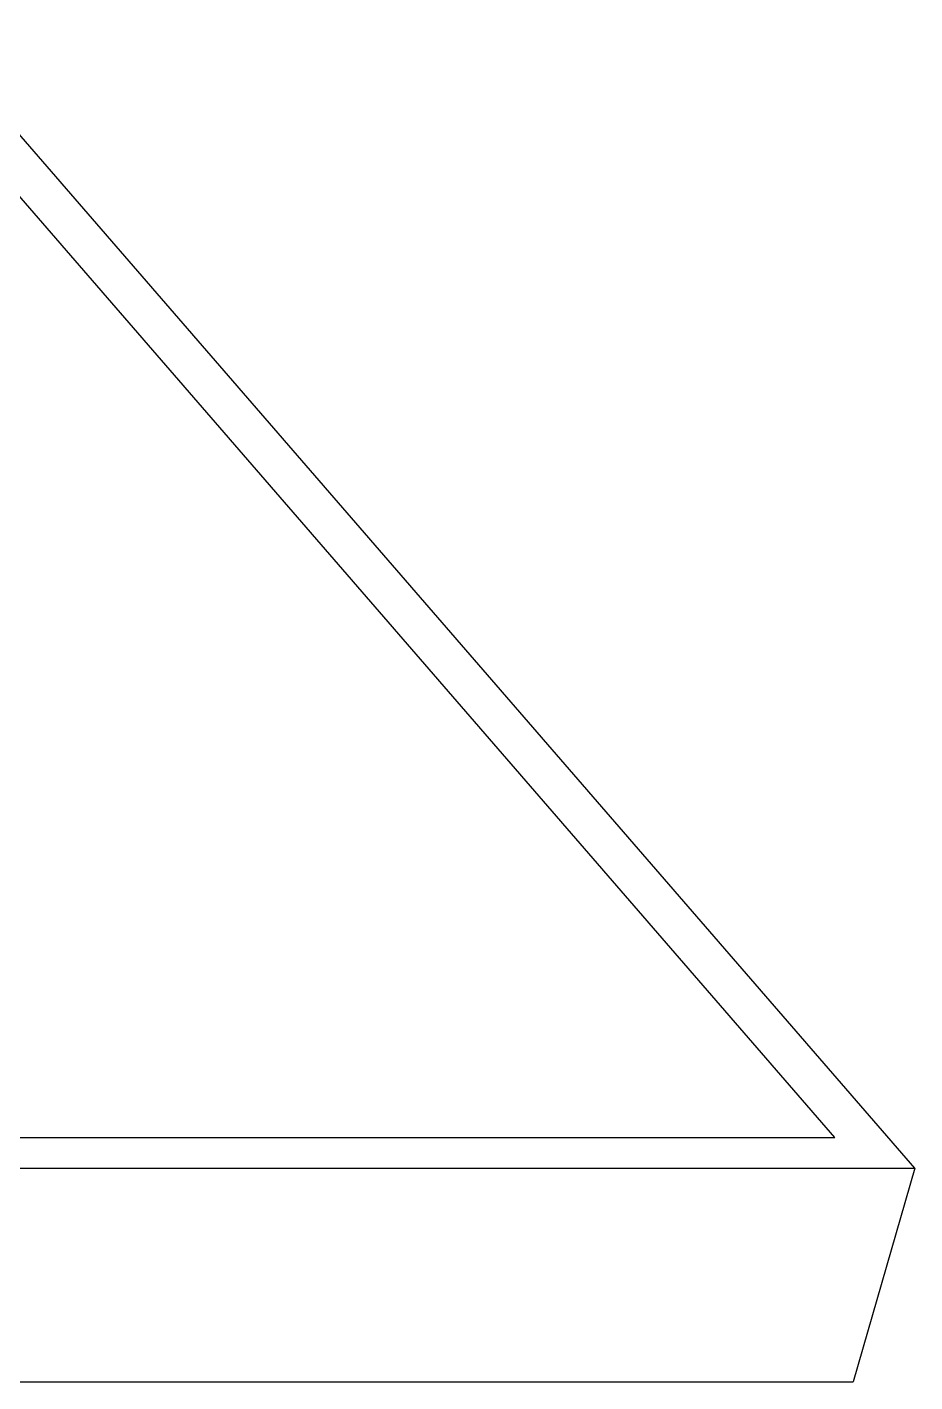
# Model space of a CAD drawing. Header units: millimetres. Extents: x -1 to 407, y -1 to 283.
# Drawn here: x 187.2 to 190.79, y 140.72 to 146.21 of the extents above; entities that cross this region are included whole.
import ezdxf

# ---------------------------------------------------------------- set-up
doc = ezdxf.new("R2010")
doc.units = ezdxf.units.MM
doc.header["$LTSCALE"] = 23.1
doc.layers.get('0').update_dxf_attribs({"linetype": 'CONTINUOUS'})
doc.layers.add('03___PRT_ALL_CURVES', color=7, linetype='CONTINUOUS')

msp = doc.modelspace()

# ---------------------------------------------------------------- linework, layer by layer
at = {"color": 7, "linetype": 'Continuous'}
for p, q in [((190.7945, 141.5877), (186.7891, 146.2127)), ((174.5565, 141.5877), (190.7945, 141.5877)), ((190.7945, 141.5877), (190.5445, 140.7217)), ((174.3065, 140.7217), (190.5445, 140.7217))]:
    msp.add_line(p, q, dxfattribs=at)
at = {"layer": '03___PRT_ALL_CURVES', "color": 4, "linetype": 'Continuous'}
for p, q in [((190.4697, 141.7127), (186.6808, 146.0877)), ((174.6647, 141.7127), (190.4697, 141.7127))]:
    msp.add_line(p, q, dxfattribs=at)

doc.saveas('drawing.dxf')
